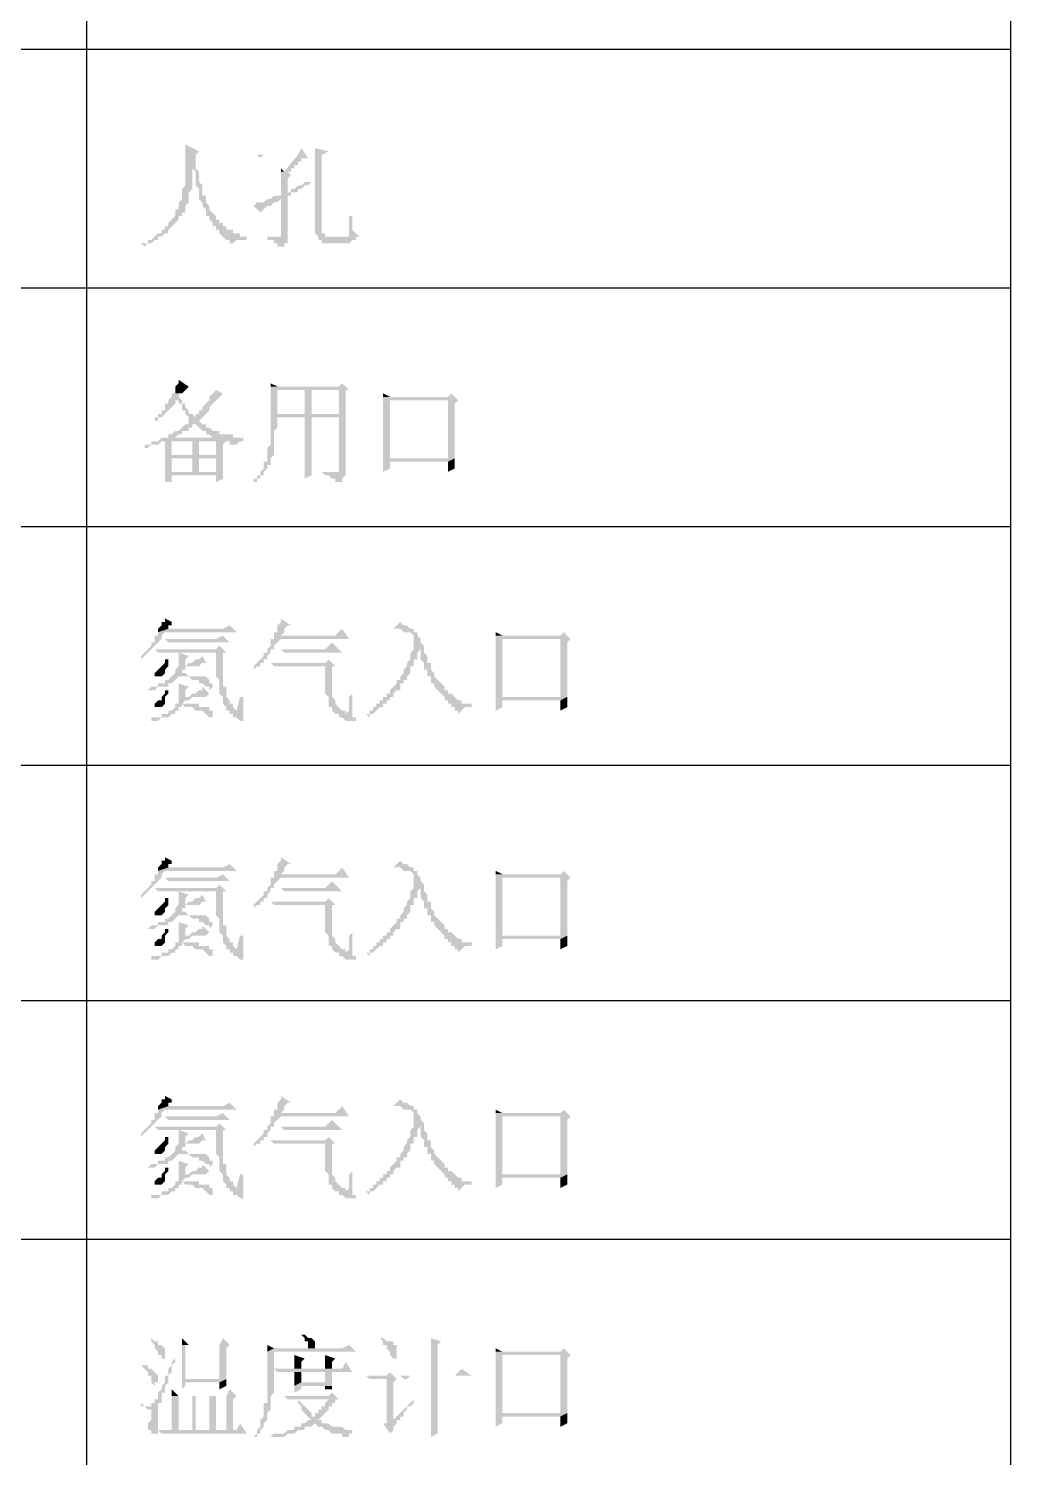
# Model space of a CAD drawing. Extents: x 51 to 246, y 3 to 417.
# Drawn here: x 221.28 to 233.47, y 271.23 to 288.97 of the extents above; entities that cross this region are included whole.
import ezdxf

# ---------------------------------------------------------------- set-up
doc = ezdxf.new("R2010")
doc.units = 0
doc.header["$MEASUREMENT"] = 0
doc.layers.add('_____1', color=160, linetype='Continuous')

msp = doc.modelspace()

# ---------------------------------------------------------------- hatches: boundary and pattern name
at = {"layer": '_____1'}
for points in [[(223.224, 287.528), (223.224, 287.02), (223.181, 286.977), (223.181, 286.85), (223.139, 286.808), (223.139, 286.723), (223.097, 286.723), (223.097, 286.639), (223.012, 286.554), (223.012, 286.512), (222.97, 286.512), (222.97, 286.469), (222.927, 286.469), (222.927, 286.427), (222.885, 286.427), (222.843, 286.385), (222.8, 286.342), (222.758, 286.342), (222.758, 286.3), (222.673, 286.3), (222.716, 286.258), (222.758, 286.3), (222.8, 286.3), (222.843, 286.342), (222.885, 286.342), (222.885, 286.385), (222.927, 286.385), (222.97, 286.427), (223.012, 286.427), (223.012, 286.469), (223.139, 286.596), (223.139, 286.639), (223.181, 286.639), (223.181, 286.681), (223.224, 286.681), (223.224, 286.766), (223.266, 286.808), (223.266, 286.935), (223.308, 286.977), (223.308, 287.274), (223.351, 287.274), (223.351, 287.401), (223.393, 287.443)], [(224.663, 287.485), (224.621, 287.401), (224.113, 287.401), (224.621, 287.401), (224.451, 287.189), (224.409, 287.189), (224.409, 286.893), (224.324, 286.893), (224.282, 286.85), (224.409, 286.85), (224.409, 286.385), (224.367, 286.385), (224.494, 286.385), (224.494, 286.893), (224.536, 286.893), (224.536, 286.935), (224.578, 286.935), (224.494, 286.935), (224.494, 287.104), (224.536, 287.147), (224.494, 287.189), (224.536, 287.189), (224.536, 287.231), (224.578, 287.231), (224.578, 287.274), (224.621, 287.274), (224.621, 287.316), (224.663, 287.316), (224.663, 287.358), (224.748, 287.358)], [(224.113, 287.401), (224.155, 287.358), (224.197, 287.401), (224.621, 287.401)], [(224.832, 287.485), (224.832, 286.427), (224.875, 286.385), (225.002, 286.385), (224.959, 286.385), (224.959, 286.427), (224.917, 286.427), (224.917, 287.401), (225.002, 287.443)], [(223.351, 287.274), (223.308, 287.274), (223.308, 287.231), (223.351, 287.189), (223.351, 287.02), (223.393, 286.977), (223.393, 286.85), (223.435, 286.808), (223.435, 286.766), (223.478, 286.723), (223.478, 286.639), (223.52, 286.639), (223.52, 286.596), (223.562, 286.554), (223.562, 286.512), (223.605, 286.512), (223.605, 286.469), (223.647, 286.469), (223.647, 286.427), (223.732, 286.342), (223.774, 286.342), (223.774, 286.3), (223.816, 286.3), (223.859, 286.342), (223.986, 286.342), (223.986, 286.385), (223.901, 286.385), (223.901, 286.427), (223.816, 286.427), (223.816, 286.469), (223.732, 286.469), (223.732, 286.512), (223.689, 286.512), (223.689, 286.554), (223.647, 286.554), (223.647, 286.596), (223.605, 286.596), (223.605, 286.639), (223.52, 286.723), (223.52, 286.766), (223.478, 286.808), (223.478, 286.893), (223.435, 286.893), (223.435, 287.02), (223.393, 287.062), (223.393, 287.189), (223.351, 287.231)], [(224.409, 287.231), (224.409, 287.189), (224.451, 287.189)], [(224.282, 286.85), (224.24, 286.85), (224.197, 286.808), (224.113, 286.808), (224.07, 286.766), (224.155, 286.681), (224.24, 286.766), (224.282, 286.766), (224.324, 286.808), (224.367, 286.808), (224.409, 286.85)], [(223.139, 284.607), (223.139, 284.564), (223.097, 284.522), (223.097, 284.437), (223.054, 284.437), (223.181, 284.437), (223.224, 284.48), (223.266, 284.522)], [(224.282, 284.564), (224.282, 284.522), (224.367, 284.522)], [(225.171, 284.564), (225.129, 284.522), (224.282, 284.522), (224.282, 283.845), (224.79, 283.845), (224.324, 283.845), (224.324, 283.972), (224.367, 284.014), (224.367, 284.141), (224.705, 284.141), (224.79, 284.183), (224.367, 284.183), (224.367, 284.48), (225.256, 284.48)], [(223.054, 284.395), (223.012, 284.353), (223.012, 284.31), (222.97, 284.31), (222.97, 284.226), (222.927, 284.226), (222.927, 284.183), (222.885, 284.183), (222.885, 284.141), (222.843, 284.141), (222.843, 284.099), (222.885, 284.099), (222.885, 284.141), (222.927, 284.141), (222.97, 284.183), (223.012, 284.226), (223.097, 284.31), (223.097, 284.353), (223.139, 284.353), (223.139, 284.395)], [(223.605, 284.48), (223.562, 284.437), (223.054, 284.437), (223.054, 284.395), (223.139, 284.395), (223.139, 284.31), (223.181, 284.31), (223.181, 284.226), (223.224, 284.226), (223.224, 284.183), (223.266, 284.141), (223.266, 284.056), (223.224, 284.056), (223.351, 284.056), (223.435, 283.972), (223.478, 283.972), (223.478, 283.929), (223.52, 283.929), (223.562, 283.887), (223.647, 283.887), (223.054, 283.887), (223.943, 283.845), (223.943, 283.887), (223.816, 283.887), (223.816, 283.929), (223.647, 283.929), (223.647, 283.972), (223.562, 283.972), (223.52, 284.014), (223.478, 284.014), (223.478, 284.056), (223.435, 284.056), (223.393, 284.099), (223.435, 284.141), (223.351, 284.141), (223.308, 284.183), (223.266, 284.183), (223.266, 284.226), (223.224, 284.268), (223.224, 284.31), (223.181, 284.31), (223.181, 284.353), (223.139, 284.395), (223.139, 284.437), (223.689, 284.437)], [(223.689, 284.437), (223.562, 284.437), (223.52, 284.395), (223.52, 284.353), (223.435, 284.268), (223.435, 284.226), (223.393, 284.226), (223.393, 284.183), (223.351, 284.183), (223.351, 284.141), (223.435, 284.141), (223.478, 284.183), (223.52, 284.226), (223.52, 284.268), (223.647, 284.395)], [(225.256, 284.48), (225.129, 284.48), (225.129, 284.183), (224.79, 284.183), (224.705, 284.141), (225.129, 284.141), (225.129, 283.845), (224.282, 283.845), (225.129, 283.845), (225.129, 283.464), (225.086, 283.464), (225.213, 283.464), (225.213, 284.48)], [(224.79, 284.48), (224.705, 284.48), (224.705, 284.183), (224.367, 284.183), (224.79, 284.183)], [(226.526, 284.437), (226.483, 284.395), (225.679, 284.395), (225.679, 284.353), (226.483, 284.353), (226.483, 283.633), (225.764, 283.633), (226.568, 283.633), (226.568, 284.31), (226.61, 284.353)], [(225.679, 284.437), (225.679, 284.395), (225.764, 284.395)], [(225.679, 284.353), (225.679, 283.464), (225.764, 283.506), (225.764, 283.591), (226.483, 283.591), (226.568, 283.633), (225.764, 283.633), (225.764, 284.353), (226.483, 284.353)], [(223.224, 284.056), (223.139, 283.972), (223.097, 283.972), (223.054, 283.929), (223.012, 283.929), (223.012, 283.887), (222.927, 283.887), (222.885, 283.845), (222.8, 283.845), (222.8, 283.802), (222.716, 283.802), (222.716, 283.76), (222.758, 283.76), (222.8, 283.802), (222.885, 283.802), (222.927, 283.845), (223.943, 283.845), (223.054, 283.887), (223.097, 283.887), (223.139, 283.929), (223.181, 283.929), (223.181, 283.972), (223.266, 283.972), (223.266, 284.014), (223.308, 284.014), (223.308, 284.056), (223.351, 284.056)], [(224.705, 284.141), (224.705, 283.845), (224.324, 283.845), (224.79, 283.845), (224.79, 284.141), (225.129, 284.141)], [(222.97, 283.845), (222.97, 283.464), (223.605, 283.421), (223.605, 283.337), (223.689, 283.379), (223.689, 283.464), (223.054, 283.464), (223.054, 283.633), (223.605, 283.633), (223.393, 283.675), (223.054, 283.675), (223.054, 283.845), (223.732, 283.845)], [(223.308, 283.845), (223.308, 283.675), (223.054, 283.675), (223.393, 283.675), (223.393, 283.845), (223.605, 283.845)], [(223.732, 283.845), (223.308, 283.845), (223.605, 283.845), (223.605, 283.675), (223.393, 283.675), (223.605, 283.633), (223.605, 283.464), (223.393, 283.464), (223.689, 283.464), (223.689, 283.802)], [(224.282, 283.845), (224.282, 283.802), (224.24, 283.76), (224.24, 283.591), (224.197, 283.591), (224.197, 283.506), (224.155, 283.464), (224.155, 283.421), (224.113, 283.421), (224.113, 283.379), (224.07, 283.379), (224.07, 283.337), (224.113, 283.337), (224.113, 283.379), (224.155, 283.379), (224.155, 283.421), (224.197, 283.421), (224.197, 283.464), (224.24, 283.506), (224.24, 283.548), (224.282, 283.548), (224.282, 283.633), (224.324, 283.675), (224.324, 283.845), (225.129, 283.845)], [(224.79, 283.845), (224.705, 283.845), (224.705, 283.379), (224.79, 283.421), (224.79, 283.802)], [(223.393, 283.633), (223.308, 283.633), (223.308, 283.464), (223.054, 283.464), (223.393, 283.464)], [(226.568, 283.633), (226.483, 283.591), (226.483, 283.464), (226.568, 283.506), (226.568, 283.591)], [(222.97, 283.464), (222.97, 283.337), (223.054, 283.337), (223.054, 283.421), (223.605, 283.421)], [(224.917, 283.506), (224.917, 283.464), (224.959, 283.421), (225.002, 283.421), (225.044, 283.379), (225.086, 283.379), (225.086, 283.337), (225.171, 283.337), (225.171, 283.379), (225.213, 283.421), (225.213, 283.464), (224.917, 283.464)], [(223.774, 281.559), (223.689, 281.516), (223.012, 281.516), (222.885, 281.474), (222.885, 281.432), (222.843, 281.432), (222.843, 281.347), (222.8, 281.347), (222.8, 281.305), (222.673, 281.178), (222.673, 281.135), (222.843, 281.305), (222.885, 281.347), (222.927, 281.389), (222.927, 281.432), (222.97, 281.474), (223.859, 281.474)], [(222.97, 281.643), (222.97, 281.601), (222.927, 281.601), (222.927, 281.559), (222.885, 281.516), (222.885, 281.474), (223.012, 281.516), (223.012, 281.559), (223.054, 281.559), (223.054, 281.601)], [(225.171, 281.516), (225.086, 281.432), (224.409, 281.432), (224.324, 281.389), (224.282, 281.389), (224.282, 281.305), (224.24, 281.262), (224.24, 281.22), (224.197, 281.22), (224.197, 281.178), (224.113, 281.093), (224.07, 281.051), (224.07, 281.008), (224.113, 281.051), (224.155, 281.051), (224.155, 281.093), (224.197, 281.093), (224.197, 281.135), (224.24, 281.135), (224.24, 281.178), (224.282, 281.22), (224.282, 281.262), (224.324, 281.262), (224.324, 281.305), (224.409, 281.389), (225.256, 281.389)], [(224.409, 281.643), (224.409, 281.601), (224.367, 281.559), (224.367, 281.474), (224.324, 281.474), (224.324, 281.389), (224.409, 281.432), (224.451, 281.474), (224.451, 281.516), (224.494, 281.559), (224.536, 281.559)], [(225.891, 281.601), (225.806, 281.516), (225.891, 281.516), (225.933, 281.474), (226.018, 281.474), (226.06, 281.432), (226.06, 281.262), (226.145, 281.262), (226.145, 281.135), (226.187, 281.093), (226.187, 281.008), (226.229, 281.008), (226.229, 280.924), (226.272, 280.924), (226.272, 280.839), (226.314, 280.839), (226.314, 280.797), (226.399, 280.712), (226.441, 280.67), (226.441, 280.627), (226.483, 280.627), (226.483, 280.585), (226.526, 280.585), (226.526, 280.543), (226.568, 280.543), (226.568, 280.5), (226.61, 280.5), (226.61, 280.458), (226.695, 280.543), (226.78, 280.543), (226.78, 280.585), (226.653, 280.585), (226.653, 280.627), (226.61, 280.627), (226.568, 280.67), (226.526, 280.712), (226.483, 280.712), (226.483, 280.754), (226.441, 280.754), (226.441, 280.797), (226.399, 280.839), (226.314, 280.924), (226.314, 280.966), (226.272, 281.008), (226.272, 281.093), (226.229, 281.093), (226.229, 281.178), (226.187, 281.22), (226.187, 281.305), (226.145, 281.347), (226.145, 281.389), (226.102, 281.432), (226.102, 281.474), (226.06, 281.474), (226.06, 281.516), (226.018, 281.516), (225.975, 281.559), (225.933, 281.559)], [(223.689, 281.432), (223.605, 281.389), (222.97, 281.389), (223.012, 281.347), (223.774, 281.347)], [(225.044, 281.347), (224.959, 281.262), (224.409, 281.262), (224.451, 281.22), (225.171, 281.22)], [(227.923, 281.474), (227.88, 281.432), (227.076, 281.432), (227.076, 281.389), (227.88, 281.389), (227.88, 280.67), (227.161, 280.67), (227.965, 280.67), (227.965, 281.347), (228.007, 281.389)], [(227.076, 281.474), (227.076, 281.432), (227.161, 281.432)], [(227.076, 281.389), (227.076, 280.5), (227.161, 280.543), (227.161, 280.627), (227.88, 280.627), (227.965, 280.67), (227.161, 280.67), (227.161, 281.389), (227.88, 281.389)], [(223.139, 281.22), (223.139, 281.051), (223.097, 281.008), (223.097, 280.966), (223.012, 280.881), (222.97, 280.881), (222.97, 280.839), (222.885, 280.839), (222.885, 280.797), (222.8, 280.797), (222.758, 280.754), (222.843, 280.754), (222.885, 280.797), (223.012, 280.797), (223.012, 280.839), (223.054, 280.839), (223.139, 280.924), (223.308, 280.924), (223.266, 280.924), (223.224, 280.966), (223.181, 280.966), (223.181, 281.008), (223.224, 281.008), (223.224, 281.051), (223.308, 281.051), (223.224, 281.051), (223.224, 281.135), (223.266, 281.178)], [(223.647, 281.305), (223.605, 281.262), (222.843, 281.262), (222.885, 281.22), (223.732, 281.22)], [(223.435, 281.178), (223.393, 281.135), (223.351, 281.135), (223.308, 281.093), (223.266, 281.093), (223.224, 281.051), (223.393, 281.051), (223.435, 281.093), (223.478, 281.093)], [(223.732, 281.22), (223.605, 281.22), (223.605, 280.924), (223.647, 280.881), (223.647, 280.712), (223.689, 280.67), (223.689, 280.585), (223.732, 280.543), (223.732, 280.5), (223.859, 280.5), (223.816, 280.543), (223.816, 280.585), (223.774, 280.585), (223.774, 280.627), (223.732, 280.67), (223.732, 280.797), (223.689, 280.797), (223.689, 281.22)], [(226.06, 281.262), (226.018, 281.22), (226.018, 281.135), (225.975, 281.093), (225.975, 281.051), (225.933, 281.008), (225.933, 280.966), (225.891, 280.924), (225.891, 280.881), (225.848, 280.881), (225.848, 280.839), (225.764, 280.754), (225.764, 280.712), (225.721, 280.712), (225.721, 280.67), (225.679, 280.67), (225.679, 280.627), (225.637, 280.627), (225.637, 280.585), (225.594, 280.585), (225.594, 280.543), (225.552, 280.543), (225.552, 280.5), (225.51, 280.5), (225.51, 280.458), (225.467, 280.458), (225.51, 280.416), (225.51, 280.458), (225.552, 280.458), (225.637, 280.543), (225.679, 280.543), (225.679, 280.585), (225.721, 280.585), (225.721, 280.627), (225.764, 280.627), (225.764, 280.67), (225.806, 280.67), (225.806, 280.712), (225.848, 280.754), (225.891, 280.754), (225.891, 280.839), (225.933, 280.839), (225.933, 280.881), (225.975, 280.881), (225.975, 280.924), (226.018, 280.966), (226.018, 281.051), (226.06, 281.051), (226.06, 281.135), (226.102, 281.135), (226.102, 281.22), (226.145, 281.262)], [(225.002, 281.135), (224.959, 281.093), (224.282, 281.093), (224.324, 281.051), (225.086, 281.051)], [(225.086, 281.051), (224.959, 281.051), (224.959, 280.712), (225.002, 280.67), (225.002, 280.543), (225.044, 280.543), (225.044, 280.5), (225.086, 280.458), (225.213, 280.458), (225.213, 280.5), (225.171, 280.5), (225.086, 280.585), (225.086, 280.627), (225.044, 280.67), (225.044, 281.051)], [(223.139, 280.839), (223.139, 280.585), (223.097, 280.585), (223.097, 280.543), (223.054, 280.5), (223.012, 280.5), (223.012, 280.458), (222.927, 280.458), (222.927, 280.416), (222.8, 280.416), (222.8, 280.373), (222.758, 280.373), (222.885, 280.373), (222.927, 280.416), (223.012, 280.416), (223.054, 280.458), (223.097, 280.458), (223.097, 280.5), (223.139, 280.5), (223.139, 280.543), (223.181, 280.543), (223.181, 280.585), (223.308, 280.585), (223.181, 280.585), (223.224, 280.627), (223.266, 280.627), (223.308, 280.67), (223.224, 280.67), (223.224, 280.754), (223.266, 280.797)], [(223.308, 280.924), (223.181, 280.924), (223.266, 280.924), (223.308, 280.881), (223.393, 280.881), (223.393, 280.839), (223.435, 280.839), (223.478, 280.797), (223.52, 280.797), (223.52, 280.754), (223.562, 280.797), (223.562, 280.839), (223.52, 280.839), (223.52, 280.881), (223.478, 280.924), (223.351, 280.924)], [(223.435, 280.797), (223.435, 280.754), (223.393, 280.754), (223.351, 280.712), (223.308, 280.712), (223.266, 280.67), (223.224, 280.67), (223.478, 280.67), (223.52, 280.712)], [(223.901, 280.67), (223.859, 280.5), (223.774, 280.5), (223.774, 280.458), (223.816, 280.458), (223.816, 280.416), (223.859, 280.416), (223.901, 280.373), (223.943, 280.373), (223.943, 280.67)], [(225.298, 280.712), (225.256, 280.67), (225.256, 280.5), (225.213, 280.458), (225.086, 280.458), (225.129, 280.458), (225.129, 280.416), (225.171, 280.416), (225.213, 280.373), (225.34, 280.373), (225.34, 280.416), (225.298, 280.416), (225.298, 280.67)], [(227.965, 280.67), (227.88, 280.627), (227.88, 280.5), (227.965, 280.543), (227.965, 280.627)], [(223.308, 280.585), (223.181, 280.585), (223.224, 280.543), (223.308, 280.543), (223.351, 280.5), (223.435, 280.5), (223.52, 280.416), (223.562, 280.416), (223.562, 280.5), (223.52, 280.5), (223.52, 280.543), (223.393, 280.543), (223.393, 280.585), (223.351, 280.585)], [(222.97, 278.68), (222.97, 278.638), (222.927, 278.638), (222.927, 278.595), (222.885, 278.553), (222.885, 278.511), (223.012, 278.553), (223.012, 278.595), (223.054, 278.595), (223.054, 278.638)], [(224.409, 278.68), (224.409, 278.638), (224.367, 278.595), (224.367, 278.511), (224.324, 278.511), (224.324, 278.426), (224.409, 278.468), (224.451, 278.511), (224.451, 278.553), (224.494, 278.595), (224.536, 278.595)], [(223.774, 278.595), (223.689, 278.553), (223.012, 278.553), (222.885, 278.511), (222.885, 278.468), (222.843, 278.468), (222.843, 278.384), (222.8, 278.384), (222.8, 278.341), (222.673, 278.214), (222.673, 278.172), (222.843, 278.341), (222.885, 278.384), (222.927, 278.426), (222.927, 278.468), (222.97, 278.511), (223.859, 278.511)], [(225.171, 278.553), (225.086, 278.468), (224.409, 278.468), (224.324, 278.426), (224.282, 278.426), (224.282, 278.341), (224.24, 278.299), (224.24, 278.257), (224.197, 278.257), (224.197, 278.214), (224.07, 278.087), (224.07, 278.045), (224.113, 278.087), (224.155, 278.087), (224.155, 278.13), (224.197, 278.13), (224.197, 278.172), (224.24, 278.172), (224.24, 278.214), (224.282, 278.257), (224.282, 278.299), (224.324, 278.299), (224.324, 278.341), (224.409, 278.426), (225.256, 278.426)], [(225.891, 278.638), (225.806, 278.553), (225.891, 278.553), (225.933, 278.511), (226.018, 278.511), (226.06, 278.468), (226.06, 278.299), (226.145, 278.299), (226.145, 278.172), (226.187, 278.13), (226.187, 278.045), (226.229, 278.045), (226.229, 277.96), (226.272, 277.96), (226.272, 277.876), (226.314, 277.876), (226.314, 277.833), (226.399, 277.749), (226.441, 277.706), (226.441, 277.664), (226.483, 277.664), (226.483, 277.622), (226.526, 277.622), (226.526, 277.579), (226.568, 277.579), (226.568, 277.537), (226.61, 277.537), (226.61, 277.495), (226.695, 277.579), (226.78, 277.579), (226.78, 277.622), (226.653, 277.622), (226.653, 277.664), (226.61, 277.664), (226.526, 277.749), (226.483, 277.749), (226.483, 277.791), (226.441, 277.791), (226.441, 277.833), (226.399, 277.876), (226.356, 277.918), (226.314, 277.96), (226.314, 278.003), (226.272, 278.045), (226.272, 278.13), (226.229, 278.13), (226.229, 278.214), (226.187, 278.257), (226.187, 278.341), (226.145, 278.384), (226.145, 278.426), (226.102, 278.468), (226.102, 278.511), (226.06, 278.511), (226.06, 278.553), (226.018, 278.553), (225.975, 278.595), (225.933, 278.595)], [(227.923, 278.511), (227.88, 278.468), (227.076, 278.468), (227.076, 278.426), (227.88, 278.426), (227.88, 277.706), (227.161, 277.706), (227.965, 277.706), (227.965, 278.384), (228.007, 278.426)], [(227.076, 278.511), (227.076, 278.468), (227.161, 278.468)], [(223.647, 278.341), (223.605, 278.299), (222.843, 278.299), (222.885, 278.257), (223.732, 278.257)], [(223.689, 278.468), (223.605, 278.426), (222.97, 278.426), (223.012, 278.384), (223.774, 278.384)], [(225.044, 278.384), (224.959, 278.299), (224.409, 278.299), (224.451, 278.257), (225.171, 278.257)], [(227.076, 278.426), (227.076, 277.537), (227.161, 277.579), (227.161, 277.664), (227.88, 277.664), (227.965, 277.706), (227.161, 277.706), (227.161, 278.426), (227.88, 278.426)], [(223.139, 278.257), (223.139, 278.087), (223.097, 278.045), (223.097, 278.003), (223.012, 277.918), (222.97, 277.918), (222.97, 277.876), (222.885, 277.876), (222.885, 277.833), (222.8, 277.833), (222.758, 277.791), (222.843, 277.791), (222.885, 277.833), (223.012, 277.833), (223.012, 277.876), (223.054, 277.876), (223.097, 277.918), (223.139, 277.96), (223.308, 277.96), (223.266, 277.96), (223.224, 278.003), (223.181, 278.003), (223.181, 278.045), (223.224, 278.045), (223.224, 278.087), (223.308, 278.087), (223.224, 278.087), (223.224, 278.172), (223.266, 278.214)], [(223.435, 278.214), (223.393, 278.172), (223.351, 278.172), (223.308, 278.13), (223.266, 278.13), (223.224, 278.087), (223.393, 278.087), (223.435, 278.13), (223.478, 278.13)], [(223.732, 278.257), (223.605, 278.257), (223.605, 277.96), (223.647, 277.918), (223.647, 277.749), (223.689, 277.706), (223.689, 277.622), (223.732, 277.579), (223.732, 277.537), (223.859, 277.537), (223.816, 277.579), (223.816, 277.622), (223.774, 277.622), (223.774, 277.664), (223.732, 277.706), (223.732, 277.833), (223.689, 277.833), (223.689, 278.257)], [(225.002, 278.172), (224.959, 278.13), (224.282, 278.13), (224.324, 278.087), (225.086, 278.087)], [(226.06, 278.299), (226.018, 278.257), (226.018, 278.172), (225.975, 278.13), (225.975, 278.087), (225.933, 278.045), (225.933, 278.003), (225.891, 277.96), (225.891, 277.918), (225.848, 277.918), (225.848, 277.876), (225.764, 277.791), (225.764, 277.749), (225.721, 277.749), (225.721, 277.706), (225.679, 277.706), (225.679, 277.664), (225.637, 277.664), (225.637, 277.622), (225.594, 277.622), (225.594, 277.579), (225.552, 277.579), (225.552, 277.537), (225.51, 277.537), (225.51, 277.495), (225.467, 277.495), (225.51, 277.452), (225.51, 277.495), (225.552, 277.495), (225.637, 277.579), (225.679, 277.579), (225.679, 277.622), (225.721, 277.622), (225.721, 277.664), (225.764, 277.664), (225.764, 277.706), (225.806, 277.706), (225.806, 277.749), (225.848, 277.791), (225.891, 277.791), (225.891, 277.876), (225.933, 277.876), (225.933, 277.918), (225.975, 277.918), (225.975, 277.96), (226.018, 278.003), (226.018, 278.087), (226.06, 278.087), (226.06, 278.172), (226.102, 278.172), (226.102, 278.257), (226.145, 278.299)], [(223.308, 277.96), (223.181, 277.96), (223.266, 277.96), (223.308, 277.918), (223.393, 277.918), (223.393, 277.876), (223.435, 277.876), (223.478, 277.833), (223.52, 277.833), (223.52, 277.791), (223.562, 277.833), (223.562, 277.876), (223.52, 277.876), (223.52, 277.918), (223.478, 277.96), (223.351, 277.96)], [(225.086, 278.087), (224.959, 278.087), (224.959, 277.749), (225.002, 277.706), (225.002, 277.579), (225.044, 277.579), (225.044, 277.537), (225.086, 277.495), (225.213, 277.495), (225.213, 277.537), (225.171, 277.537), (225.086, 277.622), (225.086, 277.664), (225.044, 277.706), (225.044, 278.087)], [(223.139, 277.876), (223.139, 277.622), (223.097, 277.622), (223.097, 277.579), (223.054, 277.537), (223.012, 277.537), (223.012, 277.495), (222.927, 277.495), (222.927, 277.452), (222.8, 277.452), (222.8, 277.41), (222.758, 277.41), (222.885, 277.41), (222.927, 277.452), (223.012, 277.452), (223.054, 277.495), (223.097, 277.495), (223.097, 277.537), (223.139, 277.537), (223.139, 277.579), (223.181, 277.579), (223.181, 277.622), (223.308, 277.622), (223.181, 277.622), (223.224, 277.664), (223.266, 277.664), (223.308, 277.706), (223.224, 277.706), (223.224, 277.791), (223.266, 277.833)], [(223.435, 277.833), (223.435, 277.791), (223.393, 277.791), (223.351, 277.749), (223.308, 277.749), (223.266, 277.706), (223.224, 277.706), (223.478, 277.706), (223.52, 277.749)], [(223.308, 277.622), (223.181, 277.622), (223.224, 277.579), (223.308, 277.579), (223.351, 277.537), (223.435, 277.537), (223.478, 277.495), (223.52, 277.452), (223.562, 277.452), (223.562, 277.537), (223.52, 277.537), (223.52, 277.579), (223.393, 277.579), (223.393, 277.622), (223.351, 277.622)], [(223.901, 277.706), (223.859, 277.537), (223.774, 277.537), (223.774, 277.495), (223.816, 277.495), (223.816, 277.452), (223.859, 277.452), (223.901, 277.41), (223.943, 277.41), (223.943, 277.706)], [(225.298, 277.749), (225.256, 277.706), (225.256, 277.537), (225.213, 277.495), (225.086, 277.495), (225.129, 277.495), (225.129, 277.452), (225.171, 277.452), (225.213, 277.41), (225.34, 277.41), (225.34, 277.452), (225.298, 277.452), (225.298, 277.706)], [(227.965, 277.706), (227.88, 277.664), (227.88, 277.537), (227.965, 277.579), (227.965, 277.664)], [(222.97, 275.717), (222.97, 275.674), (222.927, 275.674), (222.927, 275.632), (222.885, 275.59), (222.885, 275.547), (223.012, 275.59), (223.012, 275.632), (223.054, 275.632), (223.054, 275.674)], [(224.409, 275.717), (224.409, 275.674), (224.367, 275.632), (224.367, 275.547), (224.324, 275.547), (224.324, 275.463), (224.409, 275.505), (224.451, 275.547), (224.451, 275.59), (224.494, 275.632), (224.536, 275.632)], [(225.891, 275.674), (225.806, 275.59), (225.891, 275.59), (225.933, 275.547), (226.018, 275.547), (226.06, 275.505), (226.06, 275.336), (226.145, 275.336), (226.145, 275.209), (226.187, 275.166), (226.187, 275.082), (226.229, 275.082), (226.229, 274.997), (226.272, 274.997), (226.272, 274.912), (226.314, 274.912), (226.314, 274.87), (226.399, 274.785), (226.441, 274.743), (226.441, 274.701), (226.483, 274.701), (226.483, 274.658), (226.526, 274.658), (226.526, 274.616), (226.568, 274.616), (226.568, 274.574), (226.61, 274.574), (226.61, 274.531), (226.695, 274.616), (226.78, 274.616), (226.78, 274.658), (226.653, 274.658), (226.653, 274.701), (226.61, 274.701), (226.568, 274.743), (226.526, 274.785), (226.483, 274.785), (226.483, 274.828), (226.441, 274.828), (226.441, 274.87), (226.399, 274.912), (226.314, 274.997), (226.314, 275.039), (226.272, 275.082), (226.272, 275.166), (226.229, 275.166), (226.229, 275.251), (226.187, 275.293), (226.187, 275.378), (226.145, 275.42), (226.145, 275.463), (226.102, 275.505), (226.102, 275.547), (226.06, 275.547), (226.06, 275.59), (226.018, 275.59), (225.975, 275.632), (225.933, 275.632)], [(223.774, 275.632), (223.689, 275.59), (223.012, 275.59), (222.885, 275.547), (222.885, 275.505), (222.843, 275.505), (222.843, 275.42), (222.8, 275.42), (222.8, 275.378), (222.758, 275.336), (222.673, 275.251), (222.673, 275.209), (222.8, 275.336), (222.843, 275.378), (222.885, 275.42), (222.927, 275.463), (222.927, 275.505), (222.97, 275.547), (223.859, 275.547)], [(223.689, 275.505), (223.605, 275.463), (222.97, 275.463), (223.012, 275.42), (223.774, 275.42)], [(225.171, 275.59), (225.086, 275.505), (224.409, 275.505), (224.324, 275.463), (224.282, 275.463), (224.282, 275.378), (224.24, 275.336), (224.24, 275.293), (224.197, 275.293), (224.197, 275.251), (224.07, 275.124), (224.07, 275.082), (224.113, 275.124), (224.155, 275.124), (224.155, 275.166), (224.197, 275.166), (224.197, 275.209), (224.24, 275.209), (224.24, 275.251), (224.282, 275.293), (224.282, 275.336), (224.324, 275.336), (224.324, 275.378), (224.409, 275.463), (225.256, 275.463)], [(227.923, 275.547), (227.88, 275.505), (227.076, 275.505), (227.076, 275.463), (227.88, 275.463), (227.88, 274.743), (227.161, 274.743), (227.965, 274.743), (227.965, 275.42), (228.007, 275.463)], [(227.076, 275.547), (227.076, 275.505), (227.161, 275.505)], [(223.139, 275.293), (223.139, 275.124), (223.097, 275.082), (223.097, 275.039), (223.012, 274.955), (222.97, 274.955), (222.97, 274.912), (222.885, 274.912), (222.885, 274.87), (222.8, 274.87), (222.758, 274.828), (222.843, 274.828), (222.885, 274.87), (223.012, 274.87), (223.012, 274.912), (223.054, 274.912), (223.139, 274.997), (223.308, 274.997), (223.266, 274.997), (223.224, 275.039), (223.181, 275.039), (223.181, 275.082), (223.224, 275.082), (223.224, 275.124), (223.308, 275.124), (223.224, 275.124), (223.224, 275.209), (223.266, 275.251)], [(223.647, 275.378), (223.605, 275.336), (222.843, 275.336), (222.885, 275.293), (223.732, 275.293)], [(223.732, 275.293), (223.605, 275.293), (223.605, 274.997), (223.647, 274.955), (223.647, 274.785), (223.689, 274.743), (223.689, 274.658), (223.732, 274.616), (223.732, 274.574), (223.859, 274.574), (223.816, 274.616), (223.816, 274.658), (223.774, 274.658), (223.774, 274.701), (223.732, 274.743), (223.732, 274.87), (223.689, 274.87), (223.689, 275.293)], [(225.044, 275.42), (224.959, 275.336), (224.409, 275.336), (224.451, 275.293), (225.171, 275.293)], [(226.06, 275.336), (226.018, 275.293), (226.018, 275.209), (225.975, 275.166), (225.975, 275.124), (225.933, 275.082), (225.933, 275.039), (225.891, 274.997), (225.891, 274.955), (225.848, 274.955), (225.848, 274.912), (225.764, 274.828), (225.764, 274.785), (225.721, 274.785), (225.721, 274.743), (225.679, 274.743), (225.679, 274.701), (225.637, 274.701), (225.637, 274.658), (225.594, 274.658), (225.594, 274.616), (225.552, 274.616), (225.552, 274.574), (225.51, 274.574), (225.51, 274.531), (225.467, 274.531), (225.51, 274.489), (225.51, 274.531), (225.552, 274.531), (225.637, 274.616), (225.679, 274.616), (225.679, 274.658), (225.721, 274.658), (225.721, 274.701), (225.764, 274.701), (225.764, 274.743), (225.806, 274.743), (225.806, 274.785), (225.848, 274.828), (225.891, 274.828), (225.891, 274.912), (225.933, 274.912), (225.933, 274.955), (225.975, 274.955), (225.975, 274.997), (226.018, 275.039), (226.018, 275.124), (226.06, 275.124), (226.06, 275.209), (226.102, 275.209), (226.102, 275.293), (226.145, 275.336)], [(227.076, 275.463), (227.076, 274.574), (227.161, 274.616), (227.161, 274.701), (227.88, 274.701), (227.965, 274.743), (227.161, 274.743), (227.161, 275.463), (227.88, 275.463)], [(223.435, 275.251), (223.393, 275.209), (223.351, 275.209), (223.308, 275.166), (223.266, 275.166), (223.224, 275.124), (223.393, 275.124), (223.435, 275.166), (223.478, 275.166)], [(225.002, 275.209), (224.959, 275.166), (224.282, 275.166), (224.324, 275.124), (225.086, 275.124)], [(225.086, 275.124), (224.959, 275.124), (224.959, 274.785), (225.002, 274.743), (225.002, 274.616), (225.044, 274.616), (225.044, 274.574), (225.086, 274.531), (225.213, 274.531), (225.213, 274.574), (225.171, 274.574), (225.086, 274.658), (225.086, 274.701), (225.044, 274.743), (225.044, 275.124)], [(223.308, 274.997), (223.181, 274.997), (223.266, 274.997), (223.308, 274.955), (223.393, 274.955), (223.393, 274.912), (223.435, 274.912), (223.478, 274.87), (223.52, 274.87), (223.52, 274.828), (223.562, 274.87), (223.562, 274.912), (223.52, 274.912), (223.52, 274.955), (223.478, 274.997), (223.351, 274.997)], [(223.139, 274.912), (223.139, 274.658), (223.097, 274.658), (223.097, 274.616), (223.054, 274.574), (223.012, 274.574), (223.012, 274.531), (222.927, 274.531), (222.927, 274.489), (222.8, 274.489), (222.8, 274.447), (222.758, 274.447), (222.885, 274.447), (222.927, 274.489), (223.012, 274.489), (223.054, 274.531), (223.097, 274.531), (223.097, 274.574), (223.139, 274.574), (223.139, 274.616), (223.181, 274.616), (223.181, 274.658), (223.308, 274.658), (223.181, 274.658), (223.224, 274.701), (223.266, 274.701), (223.308, 274.743), (223.224, 274.743), (223.224, 274.828), (223.266, 274.87)], [(223.435, 274.87), (223.435, 274.828), (223.393, 274.828), (223.351, 274.785), (223.308, 274.785), (223.266, 274.743), (223.224, 274.743), (223.478, 274.743), (223.52, 274.785)], [(225.298, 274.785), (225.256, 274.743), (225.256, 274.574), (225.213, 274.531), (225.086, 274.531), (225.129, 274.531), (225.129, 274.489), (225.171, 274.489), (225.213, 274.447), (225.34, 274.447), (225.34, 274.489), (225.298, 274.489), (225.298, 274.743)], [(223.308, 274.658), (223.181, 274.658), (223.224, 274.616), (223.308, 274.616), (223.351, 274.574), (223.435, 274.574), (223.52, 274.489), (223.562, 274.489), (223.562, 274.574), (223.52, 274.574), (223.52, 274.616), (223.393, 274.616), (223.393, 274.658), (223.351, 274.658)], [(223.901, 274.743), (223.859, 274.574), (223.774, 274.574), (223.774, 274.531), (223.816, 274.531), (223.816, 274.489), (223.859, 274.489), (223.901, 274.447), (223.943, 274.447), (223.943, 274.743)], [(227.965, 274.743), (227.88, 274.701), (227.88, 274.574), (227.965, 274.616), (227.965, 274.701)], [(223.181, 272.711), (223.181, 272.626), (223.266, 272.626)], [(223.689, 272.711), (223.647, 272.626), (223.181, 272.626), (223.181, 272.076), (223.224, 272.118), (223.224, 272.161), (223.647, 272.161), (223.732, 272.203), (223.224, 272.203), (223.224, 272.415), (223.732, 272.415), (223.224, 272.415), (223.224, 272.626), (223.774, 272.626)], [(224.663, 272.753), (224.705, 272.711), (224.705, 272.669), (224.748, 272.669), (224.748, 272.584), (224.832, 272.584), (224.832, 272.669), (224.79, 272.711), (224.748, 272.711), (224.705, 272.753)], [(225.637, 272.711), (225.679, 272.669), (225.679, 272.626), (225.721, 272.626), (225.721, 272.584), (225.764, 272.542), (225.764, 272.499), (225.806, 272.457), (225.848, 272.457), (225.848, 272.626), (225.806, 272.626), (225.806, 272.669), (225.721, 272.669), (225.679, 272.711)], [(226.272, 272.711), (226.272, 272.245), (226.356, 272.245), (226.356, 272.626), (226.399, 272.669)], [(223.097, 272.499), (223.097, 272.457), (223.054, 272.415), (223.054, 272.372), (223.012, 272.33), (223.012, 272.245), (222.97, 272.245), (222.97, 272.161), (222.927, 272.118), (222.927, 272.076), (222.885, 272.034), (222.885, 271.949), (222.843, 271.949), (222.843, 271.907), (222.8, 271.907), (222.8, 271.864), (222.758, 271.864), (222.885, 271.864), (222.885, 271.907), (222.927, 271.907), (222.927, 272.034), (222.97, 272.034), (222.97, 272.118), (223.012, 272.161), (223.012, 272.245), (223.054, 272.288), (223.054, 272.372), (223.097, 272.415), (223.097, 272.499), (223.139, 272.499)], [(223.774, 272.626), (223.647, 272.626), (223.647, 272.415), (223.224, 272.415), (223.732, 272.415), (223.732, 272.584)], [(225.256, 272.626), (225.171, 272.584), (224.324, 272.584), (224.24, 272.542), (224.24, 271.907), (224.197, 271.907), (224.197, 271.737), (224.155, 271.695), (224.155, 271.61), (224.113, 271.568), (224.113, 271.526), (224.07, 271.483), (224.113, 271.483), (224.113, 271.526), (224.155, 271.526), (224.155, 271.568), (224.197, 271.61), (224.197, 271.653), (224.24, 271.695), (224.24, 271.78), (224.282, 271.822), (224.282, 271.991), (224.324, 272.034), (224.324, 272.542), (225.34, 272.542)], [(224.24, 272.626), (224.24, 272.542), (224.324, 272.584)], [(224.578, 272.499), (224.578, 272.33), (224.663, 272.33), (224.663, 272.415), (224.705, 272.457)], [(224.959, 272.499), (224.959, 272.33), (225.044, 272.33), (225.044, 272.415), (225.086, 272.457)], [(227.923, 272.584), (227.88, 272.542), (227.076, 272.542), (227.076, 272.499), (227.88, 272.499), (227.88, 271.78), (227.161, 271.78), (227.965, 271.78), (227.965, 272.457), (228.007, 272.499)], [(227.076, 272.584), (227.076, 272.542), (227.161, 272.542)], [(227.076, 272.499), (227.076, 271.61), (227.161, 271.653), (227.161, 271.737), (227.88, 271.737), (227.965, 271.78), (227.161, 271.78), (227.161, 272.499), (227.88, 272.499)], [(222.673, 272.372), (222.758, 272.288), (222.758, 272.245), (222.8, 272.245), (222.8, 272.161), (222.843, 272.118), (222.843, 272.161), (222.885, 272.161), (222.885, 272.245), (222.843, 272.288), (222.8, 272.33), (222.758, 272.33), (222.758, 272.372), (222.716, 272.372)], [(223.732, 272.415), (223.647, 272.415), (223.647, 272.203), (223.224, 272.203), (223.732, 272.203), (223.732, 272.372)], [(225.213, 272.415), (225.171, 272.33), (224.324, 272.33), (224.367, 272.288), (225.298, 272.288)], [(224.663, 272.288), (224.578, 272.288), (224.578, 272.118), (224.663, 272.161)], [(225.764, 272.288), (225.721, 272.245), (225.467, 272.245), (225.51, 272.203), (225.848, 272.203)], [(226.653, 272.33), (226.568, 272.245), (225.891, 272.245), (225.933, 272.203), (225.975, 272.203), (226.018, 272.245), (226.78, 272.245)], [(223.732, 272.203), (223.647, 272.161), (223.647, 272.076), (223.732, 272.118), (223.732, 272.161)], [(225.848, 272.203), (225.721, 272.203), (225.721, 271.653), (225.679, 271.653), (225.764, 271.526), (225.806, 271.568), (225.806, 271.61), (225.848, 271.653), (225.848, 271.695), (225.891, 271.695), (225.806, 271.695), (225.806, 272.161)], [(226.356, 272.245), (226.272, 272.245), (226.272, 271.483), (226.356, 271.526), (226.356, 271.695)], [(223.054, 272.076), (223.054, 271.991), (223.139, 271.991)], [(223.774, 272.076), (223.732, 271.991), (223.054, 271.991), (223.732, 271.991), (223.732, 271.568), (223.816, 271.568), (223.816, 271.949), (223.859, 271.991)], [(223.308, 271.991), (223.308, 271.568), (223.054, 271.568), (223.351, 271.568), (223.351, 271.991), (223.52, 271.991)], [(223.054, 271.991), (223.054, 271.568), (223.139, 271.568), (223.139, 271.991), (223.308, 271.991)], [(223.52, 271.991), (223.52, 271.568), (223.605, 271.568), (223.605, 271.991), (223.732, 271.991)], [(225.044, 272.034), (225.002, 271.991), (224.451, 271.991), (225.002, 271.949), (224.959, 271.907), (224.959, 271.864), (224.917, 271.864), (224.917, 271.822), (224.875, 271.822), (224.875, 271.78), (224.832, 271.78), (224.832, 271.737), (224.748, 271.737), (224.79, 271.695), (224.748, 271.695), (224.705, 271.653), (224.663, 271.653), (224.663, 271.61), (224.578, 271.61), (224.578, 271.568), (224.494, 271.568), (224.451, 271.526), (224.324, 271.526), (224.282, 271.483), (224.24, 271.483), (224.451, 271.483), (224.494, 271.526), (224.578, 271.526), (224.621, 271.568), (224.705, 271.568), (224.705, 271.61), (224.79, 271.61), (224.832, 271.653), (224.959, 271.653), (224.917, 271.653), (224.917, 271.695), (224.875, 271.695), (224.959, 271.78), (225.002, 271.822), (225.002, 271.864), (225.044, 271.864), (225.044, 271.907), (225.086, 271.907), (225.086, 271.949), (225.129, 271.949)], [(224.451, 271.991), (224.494, 271.949), (225.002, 271.949)], [(227.965, 271.78), (227.88, 271.737), (227.88, 271.61), (227.965, 271.653), (227.965, 271.737)], [(223.901, 271.653), (223.859, 271.568), (222.885, 271.568), (222.927, 271.526), (223.986, 271.526)]]:
    msp.add_hatch(color=7, dxfattribs=at).paths.add_polyline_path(points, is_closed=False)
for points in [[(224.79, 287.062), (224.705, 287.062), (224.663, 287.02), (224.621, 287.02), (224.578, 286.977), (224.536, 286.977), (224.536, 286.935), (224.494, 286.935), (224.621, 286.935), (224.621, 286.977), (224.663, 286.977), (224.705, 287.02), (224.748, 287.02)], [(225.298, 286.639), (225.256, 286.639), (225.256, 286.385), (224.875, 286.385), (224.875, 286.342), (224.917, 286.342), (224.917, 286.3), (225.256, 286.3), (225.298, 286.342), (225.34, 286.342), (225.34, 286.385), (225.383, 286.385), (225.34, 286.427), (225.298, 286.469)], [(224.24, 286.385), (224.24, 286.342), (224.324, 286.342), (224.324, 286.3), (224.367, 286.3), (224.367, 286.258), (224.451, 286.258), (224.451, 286.3), (224.494, 286.3), (224.494, 286.385)], [(223.901, 283.845), (222.97, 283.845), (223.774, 283.845), (223.774, 283.802), (223.859, 283.802)], [(223.012, 281.135), (222.97, 281.135), (222.97, 281.093), (222.927, 281.051), (222.885, 281.008), (222.843, 280.966), (222.843, 280.924), (222.927, 280.924), (222.97, 280.966), (222.97, 281.008), (223.012, 281.051)], [(223.012, 280.754), (222.97, 280.754), (222.97, 280.712), (222.927, 280.67), (222.927, 280.627), (222.885, 280.627), (222.843, 280.585), (222.843, 280.543), (222.927, 280.543), (222.97, 280.585), (222.97, 280.67), (223.012, 280.712)], [(223.012, 278.172), (222.97, 278.172), (222.97, 278.13), (222.885, 278.045), (222.843, 278.003), (222.843, 277.96), (222.927, 277.96), (222.97, 278.003), (222.97, 278.045), (223.012, 278.087)], [(223.012, 277.791), (222.97, 277.791), (222.97, 277.749), (222.927, 277.706), (222.927, 277.664), (222.885, 277.664), (222.843, 277.622), (222.843, 277.579), (222.927, 277.579), (222.97, 277.622), (222.97, 277.706), (223.012, 277.749)], [(223.012, 275.209), (222.97, 275.209), (222.97, 275.166), (222.885, 275.082), (222.843, 275.039), (222.843, 274.997), (222.927, 274.997), (222.97, 275.039), (222.97, 275.082), (223.012, 275.124)], [(223.012, 274.828), (222.97, 274.828), (222.97, 274.785), (222.927, 274.743), (222.927, 274.701), (222.885, 274.701), (222.843, 274.658), (222.843, 274.616), (222.927, 274.616), (222.97, 274.658), (222.97, 274.743), (223.012, 274.785)], [(222.8, 272.711), (222.8, 272.669), (222.843, 272.626), (222.843, 272.584), (222.885, 272.542), (222.885, 272.499), (222.927, 272.499), (222.927, 272.457), (222.97, 272.457), (222.97, 272.584), (222.927, 272.626), (222.885, 272.626), (222.885, 272.669), (222.843, 272.669)], [(225.044, 272.288), (224.959, 272.288), (224.959, 272.161), (224.663, 272.161), (224.578, 272.118), (224.578, 272.034), (224.663, 272.076), (224.663, 272.118), (225.044, 272.118)], [(224.959, 272.118), (225.044, 272.118), (225.044, 272.076), (224.959, 272.076)], [(224.621, 271.949), (224.578, 271.949), (224.621, 271.949), (224.621, 271.907), (224.663, 271.864), (224.663, 271.822), (224.748, 271.737), (224.832, 271.737), (224.79, 271.737), (224.79, 271.78)], [(226.06, 271.949), (225.806, 271.695), (225.891, 271.695), (225.891, 271.737), (225.933, 271.737), (225.933, 271.78), (225.975, 271.822), (225.975, 271.864), (226.018, 271.864), (226.06, 271.907)], [(222.673, 271.907), (222.673, 271.864), (222.716, 271.864), (222.758, 271.822), (222.8, 271.822), (222.8, 271.695), (222.758, 271.653), (222.758, 271.568), (222.8, 271.568), (222.8, 271.526), (222.885, 271.526), (222.885, 271.864), (222.716, 271.864)], [(224.959, 271.653), (224.832, 271.653), (224.875, 271.61), (224.917, 271.61), (224.959, 271.568), (225.002, 271.568), (225.044, 271.526), (225.171, 271.526), (225.171, 271.483), (225.256, 271.483), (225.256, 271.526), (225.298, 271.526), (225.298, 271.568), (225.34, 271.568), (225.213, 271.568), (225.171, 271.61), (225.044, 271.61), (225.002, 271.653)]]:
    msp.add_hatch(color=7, dxfattribs=at).paths.add_polyline_path(points)

# ---------------------------------------------------------------- linework, layer by layer
at = {"layer": '_____1', "color": 7}
for p, q in [((221.996, 308.059), (221.996, 250.317)), ((233.468, 308.059), (233.468, 250.317)), ((180.975, 288.713), (233.468, 288.713)), ((180.975, 285.75), (233.468, 285.75)), ((180.975, 282.786), (233.468, 282.786)), ((180.975, 279.823), (233.468, 279.823)), ((180.975, 276.902), (233.468, 276.902)), ((180.975, 273.939), (233.468, 273.939))]:
    msp.add_line(p, q, dxfattribs=at)

doc.saveas('drawing.dxf')
